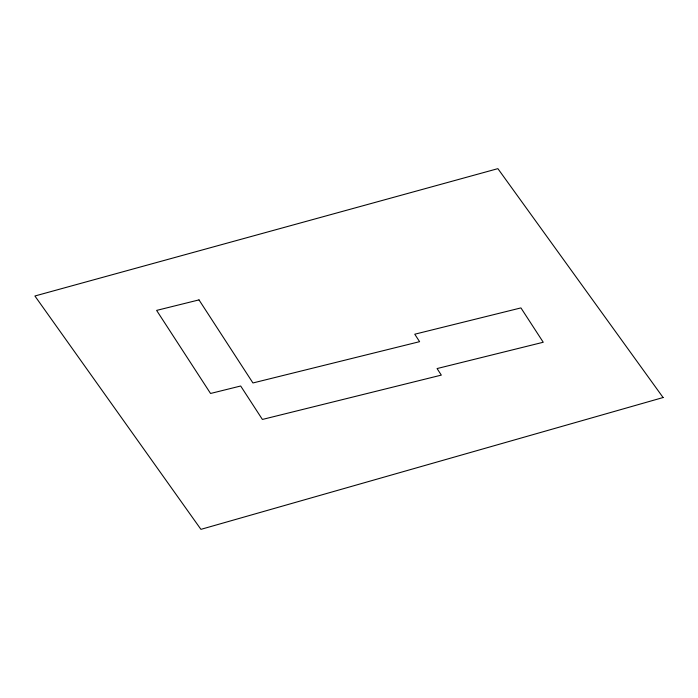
<?xml version="1.0" encoding="UTF-8"?>
<svg xmlns="http://www.w3.org/2000/svg" width="698" height="698" viewBox="0 0 698 698"><rect width="100%" height="100%" fill="white"/><g stroke="black" fill="none" stroke-linecap="round" stroke-linejoin="round"><path stroke-width="1.05" d="M663.1 397.537L200.928 529.354L34.9 295.996L497.883 168.646L663.1 397.537M199 299.896L156.614 310.401L210.552 393.471L240.679 386.003L262.396 419.446L441.319 375.114L437.07 368.561L543.245 342.256L520.935 307.905L414.76 334.211L419.603 341.671L252.938 382.966L199 299.896"/></g></svg>
